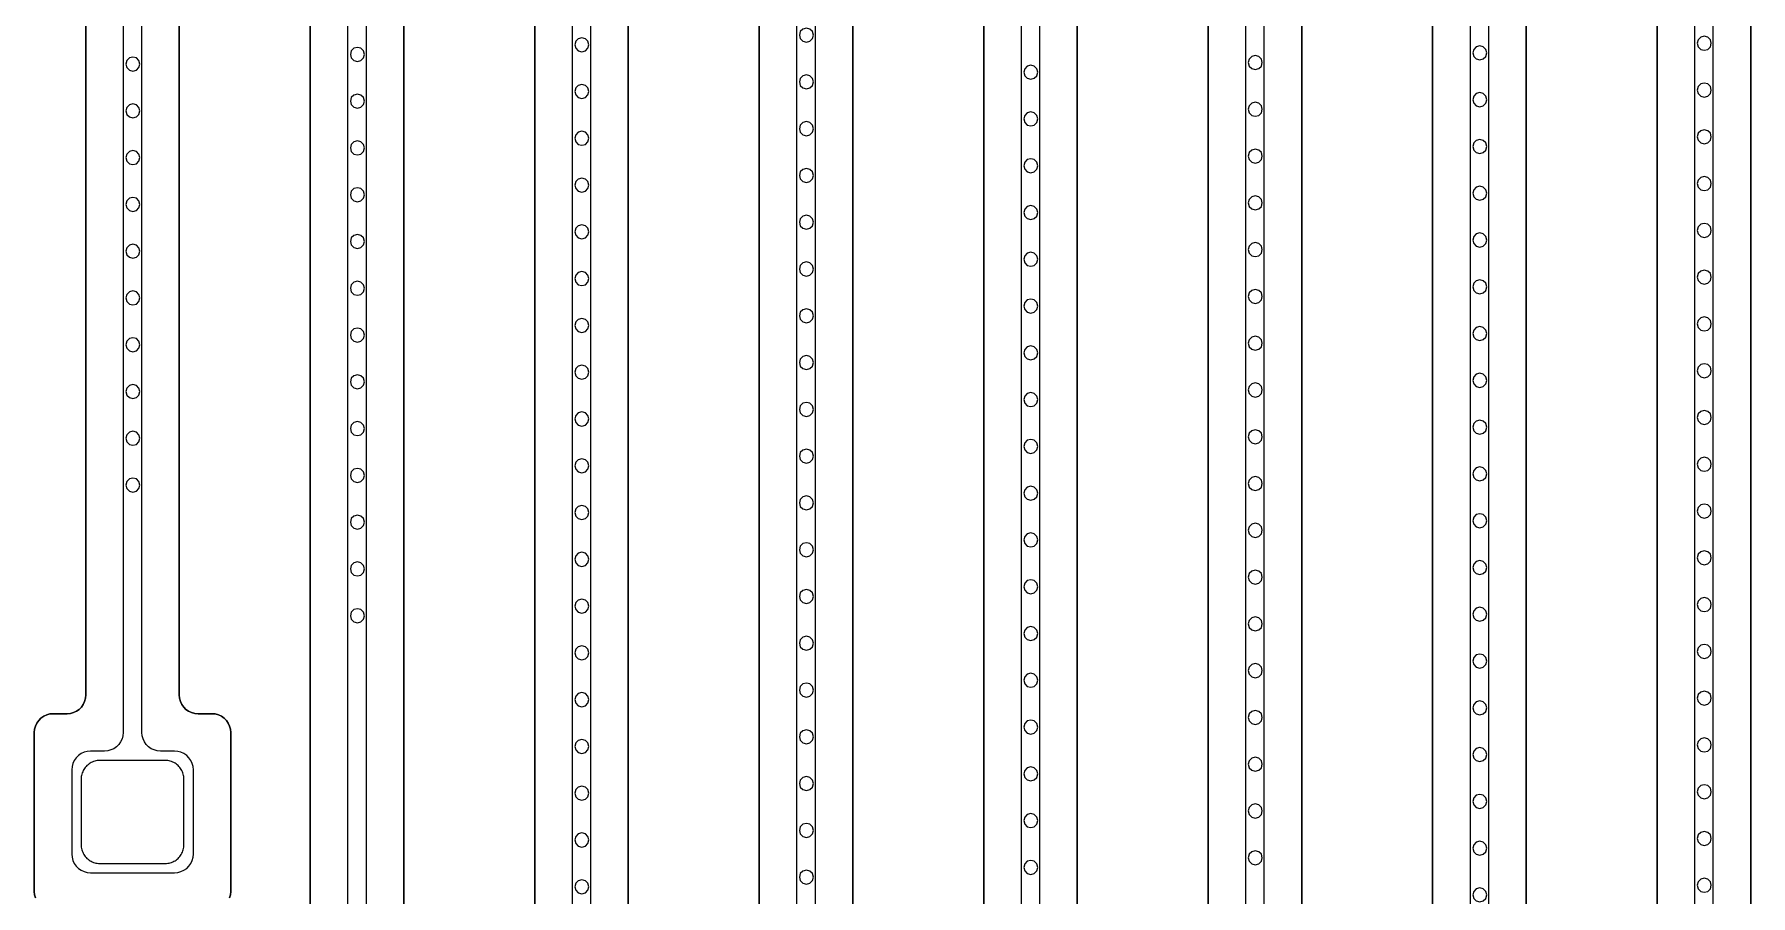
# Model space of a CAD drawing. Header units: metres. Extents: x -1550 to 1550, y -904 to 26100.
# Drawn here: x -771.5 to -588, y 6185.3 to 6277.4 of the extents above; entities that cross this region are included whole.
import ezdxf

# ---------------------------------------------------------------- set-up
doc = ezdxf.new("R2010")
doc.units = ezdxf.units.M
for name, color, linetype in [('Electrodes', 2, 'CONTINUOUS'), ('Metal', 4, 'CONTINUOUS'), ('pattern_ionp', 7, 'CONTINUOUS'), ('Polyimide', 3, 'CONTINUOUS'), ('Polyimide_Negative', 5, 'CONTINUOUS')]:
    doc.layers.add(name, color=color, linetype=linetype)

msp = doc.modelspace()

# ---------------------------------------------------------------- linework, layer by layer
at = {"layer": 'Electrodes'}
msp.add_lwpolyline([(-757.5, 6188.79), (-757.36, 6188.79), (-757.23, 6188.8), (-757.09, 6188.83), (-756.96, 6188.86), (-756.83, 6188.9), (-756.7, 6188.95), (-756.58, 6189.01), (-756.46, 6189.08), (-756.35, 6189.15), (-756.24, 6189.23), (-756.13, 6189.32), (-756.04, 6189.42), (-755.95, 6189.52), (-755.87, 6189.63), (-755.79, 6189.75), (-755.72, 6189.87), (-755.67, 6189.99), (-755.62, 6190.12), (-755.57, 6190.25), (-755.54, 6190.38), (-755.52, 6190.51), (-755.5, 6190.65), (-755.5, 6190.79), (-755.5, 6197.79), (-755.5, 6197.92), (-755.52, 6198.06), (-755.54, 6198.19), (-755.57, 6198.33), (-755.62, 6198.46), (-755.67, 6198.58), (-755.72, 6198.71), (-755.79, 6198.82), (-755.87, 6198.94), (-755.95, 6199.05), (-756.04, 6199.15), (-756.13, 6199.25), (-756.24, 6199.34), (-756.35, 6199.42), (-756.46, 6199.49), (-756.58, 6199.56), (-756.7, 6199.62), (-756.83, 6199.67), (-756.96, 6199.71), (-757.09, 6199.74), (-757.23, 6199.77), (-757.36, 6199.78), (-757.5, 6199.79), (-764.5, 6199.79), (-764.64, 6199.78), (-764.77, 6199.77), (-764.91, 6199.74), (-765.04, 6199.71), (-765.17, 6199.67), (-765.3, 6199.62), (-765.42, 6199.56), (-765.54, 6199.49), (-765.65, 6199.42), (-765.76, 6199.34), (-765.87, 6199.25), (-765.96, 6199.15), (-766.05, 6199.05), (-766.13, 6198.94), (-766.21, 6198.82), (-766.28, 6198.71), (-766.33, 6198.58), (-766.38, 6198.46), (-766.43, 6198.33), (-766.46, 6198.19), (-766.48, 6198.06), (-766.5, 6197.92), (-766.5, 6197.79), (-766.5, 6190.79), (-766.5, 6190.65), (-766.48, 6190.51), (-766.46, 6190.38), (-766.43, 6190.25), (-766.38, 6190.12), (-766.33, 6189.99), (-766.28, 6189.87), (-766.21, 6189.75), (-766.13, 6189.63), (-766.05, 6189.52), (-765.96, 6189.42), (-765.87, 6189.32), (-765.76, 6189.23), (-765.65, 6189.15), (-765.54, 6189.08), (-765.42, 6189.01), (-765.3, 6188.95), (-765.17, 6188.9), (-765.04, 6188.86), (-764.91, 6188.83), (-764.77, 6188.8), (-764.64, 6188.79), (-764.5, 6188.79), (-757.5, 6188.79)], close=True, dxfattribs=at)
at = {"layer": 'Metal'}
for points in [[(-762, 11993.5), (-762, 6202.79), (-762.03, 6202.44), (-762.12, 6202.1), (-762.27, 6201.79), (-762.47, 6201.5), (-762.71, 6201.25), (-763, 6201.05), (-763.32, 6200.91), (-763.65, 6200.82), (-764, 6200.79), (-765.5, 6200.79), (-765.85, 6200.76), (-766.18, 6200.67), (-766.5, 6200.52), (-766.79, 6200.32), (-767.03, 6200.07), (-767.23, 6199.79), (-767.38, 6199.47), (-767.47, 6199.13), (-767.5, 6198.79), (-767.5, 6189.79), (-767.47, 6189.44), (-767.38, 6189.1), (-767.23, 6188.79), (-767.03, 6188.5), (-766.79, 6188.25), (-766.5, 6188.05), (-766.18, 6187.91), (-765.85, 6187.82), (-765.5, 6187.79), (-756.5, 6187.79), (-756.15, 6187.82), (-755.82, 6187.91), (-755.5, 6188.05), (-755.21, 6188.25), (-754.97, 6188.5), (-754.77, 6188.79), (-754.62, 6189.1), (-754.53, 6189.44), (-754.5, 6189.79), (-754.5, 6198.79), (-754.53, 6199.13), (-754.62, 6199.47), (-754.77, 6199.79), (-754.97, 6200.07), (-755.21, 6200.32), (-755.5, 6200.52), (-755.82, 6200.67), (-756.15, 6200.76), (-756.5, 6200.79), (-758, 6200.79), (-758.35, 6200.82), (-758.68, 6200.91), (-759, 6201.05), (-759.29, 6201.25), (-759.53, 6201.5), (-759.73, 6201.79), (-759.88, 6202.1), (-759.97, 6202.44), (-760, 6202.79), (-760, 11993.5)], [(-738, 11993.5), (-738, 5948.82)], [(-736, 5948.82), (-736, 11993.5)], [(-714, 11993.5), (-714, 5694.85)], [(-712, 5694.85), (-712, 11993.5)], [(-690, 11993.5), (-690, 5440.88)], [(-688, 5440.88), (-688, 11993.5)], [(-666, 11993.5), (-666, 5186.91)], [(-664, 5186.91), (-664, 11993.5)], [(-640, 4932.94), (-640, 11993.5), (-642, 11993.5), (-642, 11993.5), (-642, 4932.94)], [(-616, 4678.98), (-616, 11993.5), (-618, 11993.5), (-618, 11993.5), (-618, 4678.98)], [(-592, 4425.01), (-592, 11993.5), (-594, 11993.5), (-594, 11993.5), (-594, 4425.01)]]:
    msp.add_lwpolyline(points, dxfattribs=at)
at = {"layer": 'pattern_ionp'}
for points in [[(-688.21, 6277.32), (-688.31, 6277.7), (-688.59, 6277.97), (-688.96, 6278.07), (-689.34, 6277.97), (-689.61, 6277.7), (-689.71, 6277.32), (-689.61, 6276.95), (-689.34, 6276.67), (-688.96, 6276.57), (-688.59, 6276.67), (-688.31, 6276.95), (-688.21, 6277.32)], [(-736.21, 6275.26), (-736.31, 6275.64), (-736.59, 6275.91), (-736.96, 6276.01), (-737.34, 6275.91), (-737.61, 6275.64), (-737.71, 6275.26), (-737.61, 6274.89), (-737.34, 6274.61), (-736.96, 6274.51), (-736.59, 6274.61), (-736.31, 6274.89), (-736.21, 6275.26)], [(-712.21, 6276.29), (-712.31, 6276.67), (-712.59, 6276.94), (-712.96, 6277.04), (-713.34, 6276.94), (-713.61, 6276.67), (-713.71, 6276.29), (-713.61, 6275.92), (-713.34, 6275.64), (-712.96, 6275.54), (-712.59, 6275.64), (-712.31, 6275.92), (-712.21, 6276.29)], [(-616.21, 6275.42), (-616.31, 6275.79), (-616.59, 6276.07), (-616.96, 6276.17), (-617.34, 6276.07), (-617.61, 6275.79), (-617.71, 6275.42), (-617.61, 6275.04), (-617.34, 6274.77), (-616.96, 6274.67), (-616.59, 6274.77), (-616.31, 6275.04), (-616.21, 6275.42)], [(-592.21, 6276.45), (-592.31, 6276.83), (-592.59, 6277.1), (-592.96, 6277.2), (-593.34, 6277.1), (-593.61, 6276.83), (-593.71, 6276.45), (-593.61, 6276.08), (-593.34, 6275.8), (-592.96, 6275.7), (-592.59, 6275.8), (-592.31, 6276.08), (-592.21, 6276.45)], [(-760.21, 6274.23), (-760.31, 6274.6), (-760.59, 6274.88), (-760.96, 6274.98), (-761.34, 6274.88), (-761.61, 6274.6), (-761.71, 6274.23), (-761.61, 6273.85), (-761.34, 6273.58), (-760.96, 6273.48), (-760.59, 6273.58), (-760.31, 6273.85), (-760.21, 6274.23)], [(-664.21, 6273.36), (-664.31, 6273.73), (-664.59, 6274.01), (-664.96, 6274.11), (-665.34, 6274.01), (-665.61, 6273.73), (-665.71, 6273.36), (-665.61, 6272.98), (-665.34, 6272.71), (-664.96, 6272.61), (-664.59, 6272.71), (-664.31, 6272.98), (-664.21, 6273.36)], [(-640.21, 6274.39), (-640.31, 6274.76), (-640.59, 6275.04), (-640.96, 6275.14), (-641.34, 6275.04), (-641.61, 6274.76), (-641.71, 6274.39), (-641.61, 6274.01), (-641.34, 6273.74), (-640.96, 6273.64), (-640.59, 6273.74), (-640.31, 6274.01), (-640.21, 6274.39)], [(-712.21, 6271.29), (-712.31, 6271.67), (-712.59, 6271.94), (-712.96, 6272.04), (-713.34, 6271.94), (-713.61, 6271.67), (-713.71, 6271.29), (-713.61, 6270.92), (-713.34, 6270.64), (-712.96, 6270.54), (-712.59, 6270.64), (-712.31, 6270.92), (-712.21, 6271.29)], [(-688.21, 6272.32), (-688.31, 6272.7), (-688.59, 6272.97), (-688.96, 6273.07), (-689.34, 6272.97), (-689.61, 6272.7), (-689.71, 6272.32), (-689.61, 6271.95), (-689.34, 6271.67), (-688.96, 6271.57), (-688.59, 6271.67), (-688.31, 6271.95), (-688.21, 6272.32)], [(-592.21, 6271.45), (-592.31, 6271.83), (-592.59, 6272.1), (-592.96, 6272.2), (-593.34, 6272.1), (-593.61, 6271.83), (-593.71, 6271.45), (-593.61, 6271.08), (-593.34, 6270.8), (-592.96, 6270.7), (-592.59, 6270.8), (-592.31, 6271.08), (-592.21, 6271.45)], [(-736.21, 6270.26), (-736.31, 6270.64), (-736.59, 6270.91), (-736.96, 6271.01), (-737.34, 6270.91), (-737.61, 6270.64), (-737.71, 6270.26), (-737.61, 6269.89), (-737.34, 6269.61), (-736.96, 6269.51), (-736.59, 6269.61), (-736.31, 6269.89), (-736.21, 6270.26)], [(-616.21, 6270.42), (-616.31, 6270.79), (-616.59, 6271.07), (-616.96, 6271.17), (-617.34, 6271.07), (-617.61, 6270.79), (-617.71, 6270.42), (-617.61, 6270.04), (-617.34, 6269.77), (-616.96, 6269.67), (-616.59, 6269.77), (-616.31, 6270.04), (-616.21, 6270.42)], [(-760.21, 6269.23), (-760.31, 6269.6), (-760.59, 6269.88), (-760.96, 6269.98), (-761.34, 6269.88), (-761.61, 6269.6), (-761.71, 6269.23), (-761.61, 6268.85), (-761.34, 6268.58), (-760.96, 6268.48), (-760.59, 6268.58), (-760.31, 6268.85), (-760.21, 6269.23)], [(-664.21, 6268.36), (-664.31, 6268.73), (-664.59, 6269.01), (-664.96, 6269.11), (-665.34, 6269.01), (-665.61, 6268.73), (-665.71, 6268.36), (-665.61, 6267.98), (-665.34, 6267.71), (-664.96, 6267.61), (-664.59, 6267.71), (-664.31, 6267.98), (-664.21, 6268.36)], [(-640.21, 6269.39), (-640.31, 6269.76), (-640.59, 6270.04), (-640.96, 6270.14), (-641.34, 6270.04), (-641.61, 6269.76), (-641.71, 6269.39), (-641.61, 6269.01), (-641.34, 6268.74), (-640.96, 6268.64), (-640.59, 6268.74), (-640.31, 6269.01), (-640.21, 6269.39)], [(-712.21, 6266.29), (-712.31, 6266.67), (-712.59, 6266.94), (-712.96, 6267.04), (-713.34, 6266.94), (-713.61, 6266.67), (-713.71, 6266.29), (-713.61, 6265.92), (-713.34, 6265.64), (-712.96, 6265.54), (-712.59, 6265.64), (-712.31, 6265.92), (-712.21, 6266.29)], [(-688.21, 6267.32), (-688.31, 6267.7), (-688.59, 6267.97), (-688.96, 6268.07), (-689.34, 6267.97), (-689.61, 6267.7), (-689.71, 6267.32), (-689.61, 6266.95), (-689.34, 6266.67), (-688.96, 6266.57), (-688.59, 6266.67), (-688.31, 6266.95), (-688.21, 6267.32)], [(-592.21, 6266.45), (-592.31, 6266.83), (-592.59, 6267.1), (-592.96, 6267.2), (-593.34, 6267.1), (-593.61, 6266.83), (-593.71, 6266.45), (-593.61, 6266.08), (-593.34, 6265.8), (-592.96, 6265.7), (-592.59, 6265.8), (-592.31, 6266.08), (-592.21, 6266.45)], [(-760.21, 6264.23), (-760.31, 6264.6), (-760.59, 6264.88), (-760.96, 6264.98), (-761.34, 6264.88), (-761.61, 6264.6), (-761.71, 6264.23), (-761.61, 6263.85), (-761.34, 6263.58), (-760.96, 6263.48), (-760.59, 6263.58), (-760.31, 6263.85), (-760.21, 6264.23)], [(-736.21, 6265.26), (-736.31, 6265.64), (-736.59, 6265.91), (-736.96, 6266.01), (-737.34, 6265.91), (-737.61, 6265.64), (-737.71, 6265.26), (-737.61, 6264.89), (-737.34, 6264.61), (-736.96, 6264.51), (-736.59, 6264.61), (-736.31, 6264.89), (-736.21, 6265.26)], [(-640.21, 6264.39), (-640.31, 6264.76), (-640.59, 6265.04), (-640.96, 6265.14), (-641.34, 6265.04), (-641.61, 6264.76), (-641.71, 6264.39), (-641.61, 6264.01), (-641.34, 6263.74), (-640.96, 6263.64), (-640.59, 6263.74), (-640.31, 6264.01), (-640.21, 6264.39)], [(-616.21, 6265.42), (-616.31, 6265.79), (-616.59, 6266.07), (-616.96, 6266.17), (-617.34, 6266.07), (-617.61, 6265.79), (-617.71, 6265.42), (-617.61, 6265.04), (-617.34, 6264.77), (-616.96, 6264.67), (-616.59, 6264.77), (-616.31, 6265.04), (-616.21, 6265.42)], [(-688.21, 6262.32), (-688.31, 6262.7), (-688.59, 6262.97), (-688.96, 6263.07), (-689.34, 6262.97), (-689.61, 6262.7), (-689.71, 6262.32), (-689.61, 6261.95), (-689.34, 6261.67), (-688.96, 6261.57), (-688.59, 6261.67), (-688.31, 6261.95), (-688.21, 6262.32)], [(-664.21, 6263.36), (-664.31, 6263.73), (-664.59, 6264.01), (-664.96, 6264.11), (-665.34, 6264.01), (-665.61, 6263.73), (-665.71, 6263.36), (-665.61, 6262.98), (-665.34, 6262.71), (-664.96, 6262.61), (-664.59, 6262.71), (-664.31, 6262.98), (-664.21, 6263.36)], [(-712.21, 6261.29), (-712.31, 6261.67), (-712.59, 6261.94), (-712.96, 6262.04), (-713.34, 6261.94), (-713.61, 6261.67), (-713.71, 6261.29), (-713.61, 6260.92), (-713.34, 6260.64), (-712.96, 6260.54), (-712.59, 6260.64), (-712.31, 6260.92), (-712.21, 6261.29)], [(-616.21, 6260.42), (-616.31, 6260.79), (-616.59, 6261.07), (-616.96, 6261.17), (-617.34, 6261.07), (-617.61, 6260.79), (-617.71, 6260.42), (-617.61, 6260.04), (-617.34, 6259.77), (-616.96, 6259.67), (-616.59, 6259.77), (-616.31, 6260.04), (-616.21, 6260.42)], [(-592.21, 6261.45), (-592.31, 6261.83), (-592.59, 6262.1), (-592.96, 6262.2), (-593.34, 6262.1), (-593.61, 6261.83), (-593.71, 6261.45), (-593.61, 6261.08), (-593.34, 6260.8), (-592.96, 6260.7), (-592.59, 6260.8), (-592.31, 6261.08), (-592.21, 6261.45)], [(-760.21, 6259.23), (-760.31, 6259.6), (-760.59, 6259.88), (-760.96, 6259.98), (-761.34, 6259.88), (-761.61, 6259.6), (-761.71, 6259.23), (-761.61, 6258.85), (-761.34, 6258.58), (-760.96, 6258.48), (-760.59, 6258.58), (-760.31, 6258.85), (-760.21, 6259.23)], [(-736.21, 6260.26), (-736.31, 6260.64), (-736.59, 6260.91), (-736.96, 6261.01), (-737.34, 6260.91), (-737.61, 6260.64), (-737.71, 6260.26), (-737.61, 6259.89), (-737.34, 6259.61), (-736.96, 6259.51), (-736.59, 6259.61), (-736.31, 6259.89), (-736.21, 6260.26)], [(-640.21, 6259.39), (-640.31, 6259.76), (-640.59, 6260.04), (-640.96, 6260.14), (-641.34, 6260.04), (-641.61, 6259.76), (-641.71, 6259.39), (-641.61, 6259.01), (-641.34, 6258.74), (-640.96, 6258.64), (-640.59, 6258.74), (-640.31, 6259.01), (-640.21, 6259.39)], [(-688.21, 6257.32), (-688.31, 6257.7), (-688.59, 6257.97), (-688.96, 6258.07), (-689.34, 6257.97), (-689.61, 6257.7), (-689.71, 6257.32), (-689.61, 6256.95), (-689.34, 6256.67), (-688.96, 6256.57), (-688.59, 6256.67), (-688.31, 6256.95), (-688.21, 6257.32)], [(-664.21, 6258.36), (-664.31, 6258.73), (-664.59, 6259.01), (-664.96, 6259.11), (-665.34, 6259.01), (-665.61, 6258.73), (-665.71, 6258.36), (-665.61, 6257.98), (-665.34, 6257.71), (-664.96, 6257.61), (-664.59, 6257.71), (-664.31, 6257.98), (-664.21, 6258.36)], [(-736.21, 6255.26), (-736.31, 6255.64), (-736.59, 6255.91), (-736.96, 6256.01), (-737.34, 6255.91), (-737.61, 6255.64), (-737.71, 6255.26), (-737.61, 6254.89), (-737.34, 6254.61), (-736.96, 6254.51), (-736.59, 6254.61), (-736.31, 6254.89), (-736.21, 6255.26)], [(-712.21, 6256.29), (-712.31, 6256.67), (-712.59, 6256.94), (-712.96, 6257.04), (-713.34, 6256.94), (-713.61, 6256.67), (-713.71, 6256.29), (-713.61, 6255.92), (-713.34, 6255.64), (-712.96, 6255.54), (-712.59, 6255.64), (-712.31, 6255.92), (-712.21, 6256.29)], [(-616.21, 6255.42), (-616.31, 6255.79), (-616.59, 6256.07), (-616.96, 6256.17), (-617.34, 6256.07), (-617.61, 6255.79), (-617.71, 6255.42), (-617.61, 6255.04), (-617.34, 6254.77), (-616.96, 6254.67), (-616.59, 6254.77), (-616.31, 6255.04), (-616.21, 6255.42)], [(-592.21, 6256.45), (-592.31, 6256.83), (-592.59, 6257.1), (-592.96, 6257.2), (-593.34, 6257.1), (-593.61, 6256.83), (-593.71, 6256.45), (-593.61, 6256.08), (-593.34, 6255.8), (-592.96, 6255.7), (-592.59, 6255.8), (-592.31, 6256.08), (-592.21, 6256.45)], [(-760.21, 6254.23), (-760.31, 6254.6), (-760.59, 6254.88), (-760.96, 6254.98), (-761.34, 6254.88), (-761.61, 6254.6), (-761.71, 6254.23), (-761.61, 6253.85), (-761.34, 6253.58), (-760.96, 6253.48), (-760.59, 6253.58), (-760.31, 6253.85), (-760.21, 6254.23)], [(-664.21, 6253.36), (-664.31, 6253.73), (-664.59, 6254.01), (-664.96, 6254.11), (-665.34, 6254.01), (-665.61, 6253.73), (-665.71, 6253.36), (-665.61, 6252.98), (-665.34, 6252.71), (-664.96, 6252.61), (-664.59, 6252.71), (-664.31, 6252.98), (-664.21, 6253.36)], [(-640.21, 6254.39), (-640.31, 6254.76), (-640.59, 6255.04), (-640.96, 6255.14), (-641.34, 6255.04), (-641.61, 6254.76), (-641.71, 6254.39), (-641.61, 6254.01), (-641.34, 6253.74), (-640.96, 6253.64), (-640.59, 6253.74), (-640.31, 6254.01), (-640.21, 6254.39)], [(-712.21, 6251.29), (-712.31, 6251.67), (-712.59, 6251.94), (-712.96, 6252.04), (-713.34, 6251.94), (-713.61, 6251.67), (-713.71, 6251.29), (-713.61, 6250.92), (-713.34, 6250.64), (-712.96, 6250.54), (-712.59, 6250.64), (-712.31, 6250.92), (-712.21, 6251.29)], [(-688.21, 6252.32), (-688.31, 6252.7), (-688.59, 6252.97), (-688.96, 6253.07), (-689.34, 6252.97), (-689.61, 6252.7), (-689.71, 6252.32), (-689.61, 6251.95), (-689.34, 6251.67), (-688.96, 6251.57), (-688.59, 6251.67), (-688.31, 6251.95), (-688.21, 6252.32)], [(-592.21, 6251.45), (-592.31, 6251.83), (-592.59, 6252.1), (-592.96, 6252.2), (-593.34, 6252.1), (-593.61, 6251.83), (-593.71, 6251.45), (-593.61, 6251.08), (-593.34, 6250.8), (-592.96, 6250.7), (-592.59, 6250.8), (-592.31, 6251.08), (-592.21, 6251.45)], [(-736.21, 6250.26), (-736.31, 6250.64), (-736.59, 6250.91), (-736.96, 6251.01), (-737.34, 6250.91), (-737.61, 6250.64), (-737.71, 6250.26), (-737.61, 6249.89), (-737.34, 6249.61), (-736.96, 6249.51), (-736.59, 6249.61), (-736.31, 6249.89), (-736.21, 6250.26)], [(-640.21, 6249.39), (-640.31, 6249.76), (-640.59, 6250.04), (-640.96, 6250.14), (-641.34, 6250.04), (-641.61, 6249.76), (-641.71, 6249.39), (-641.61, 6249.01), (-641.34, 6248.74), (-640.96, 6248.64), (-640.59, 6248.74), (-640.31, 6249.01), (-640.21, 6249.39)], [(-616.21, 6250.42), (-616.31, 6250.79), (-616.59, 6251.07), (-616.96, 6251.17), (-617.34, 6251.07), (-617.61, 6250.79), (-617.71, 6250.42), (-617.61, 6250.04), (-617.34, 6249.77), (-616.96, 6249.67), (-616.59, 6249.77), (-616.31, 6250.04), (-616.21, 6250.42)], [(-760.21, 6249.23), (-760.31, 6249.6), (-760.59, 6249.88), (-760.96, 6249.98), (-761.34, 6249.88), (-761.61, 6249.6), (-761.71, 6249.23), (-761.61, 6248.85), (-761.34, 6248.58), (-760.96, 6248.48), (-760.59, 6248.58), (-760.31, 6248.85), (-760.21, 6249.23)], [(-664.21, 6248.36), (-664.31, 6248.73), (-664.59, 6249.01), (-664.96, 6249.11), (-665.34, 6249.01), (-665.61, 6248.73), (-665.71, 6248.36), (-665.61, 6247.98), (-665.34, 6247.71), (-664.96, 6247.61), (-664.59, 6247.71), (-664.31, 6247.98), (-664.21, 6248.36)], [(-712.21, 6246.29), (-712.31, 6246.67), (-712.59, 6246.94), (-712.96, 6247.04), (-713.34, 6246.94), (-713.61, 6246.67), (-713.71, 6246.29), (-713.61, 6245.92), (-713.34, 6245.64), (-712.96, 6245.54), (-712.59, 6245.64), (-712.31, 6245.92), (-712.21, 6246.29)], [(-688.21, 6247.32), (-688.31, 6247.7), (-688.59, 6247.97), (-688.96, 6248.07), (-689.34, 6247.97), (-689.61, 6247.7), (-689.71, 6247.32), (-689.61, 6246.95), (-689.34, 6246.67), (-688.96, 6246.57), (-688.59, 6246.67), (-688.31, 6246.95), (-688.21, 6247.32)], [(-592.21, 6246.45), (-592.31, 6246.83), (-592.59, 6247.1), (-592.96, 6247.2), (-593.34, 6247.1), (-593.61, 6246.83), (-593.71, 6246.45), (-593.61, 6246.08), (-593.34, 6245.8), (-592.96, 6245.7), (-592.59, 6245.8), (-592.31, 6246.08), (-592.21, 6246.45)], [(-760.21, 6244.23), (-760.31, 6244.6), (-760.59, 6244.88), (-760.96, 6244.98), (-761.34, 6244.88), (-761.61, 6244.6), (-761.71, 6244.23), (-761.61, 6243.85), (-761.34, 6243.58), (-760.96, 6243.48), (-760.59, 6243.58), (-760.31, 6243.85), (-760.21, 6244.23)], [(-736.21, 6245.26), (-736.31, 6245.64), (-736.59, 6245.91), (-736.96, 6246.01), (-737.34, 6245.91), (-737.61, 6245.64), (-737.71, 6245.26), (-737.61, 6244.89), (-737.34, 6244.61), (-736.96, 6244.51), (-736.59, 6244.61), (-736.31, 6244.89), (-736.21, 6245.26)], [(-640.21, 6244.39), (-640.31, 6244.76), (-640.59, 6245.04), (-640.96, 6245.14), (-641.34, 6245.04), (-641.61, 6244.76), (-641.71, 6244.39), (-641.61, 6244.01), (-641.34, 6243.74), (-640.96, 6243.64), (-640.59, 6243.74), (-640.31, 6244.01), (-640.21, 6244.39)], [(-616.21, 6245.42), (-616.31, 6245.79), (-616.59, 6246.07), (-616.96, 6246.17), (-617.34, 6246.07), (-617.61, 6245.79), (-617.71, 6245.42), (-617.61, 6245.04), (-617.34, 6244.77), (-616.96, 6244.67), (-616.59, 6244.77), (-616.31, 6245.04), (-616.21, 6245.42)], [(-688.21, 6242.32), (-688.31, 6242.7), (-688.59, 6242.97), (-688.96, 6243.07), (-689.34, 6242.97), (-689.61, 6242.7), (-689.71, 6242.32), (-689.61, 6241.95), (-689.34, 6241.67), (-688.96, 6241.57), (-688.59, 6241.67), (-688.31, 6241.95), (-688.21, 6242.32)], [(-664.21, 6243.36), (-664.31, 6243.73), (-664.59, 6244.01), (-664.96, 6244.11), (-665.34, 6244.01), (-665.61, 6243.73), (-665.71, 6243.36), (-665.61, 6242.98), (-665.34, 6242.71), (-664.96, 6242.61), (-664.59, 6242.71), (-664.31, 6242.98), (-664.21, 6243.36)], [(-736.21, 6240.26), (-736.31, 6240.64), (-736.59, 6240.91), (-736.96, 6241.01), (-737.34, 6240.91), (-737.61, 6240.64), (-737.71, 6240.26), (-737.61, 6239.89), (-737.34, 6239.61), (-736.96, 6239.51), (-736.59, 6239.61), (-736.31, 6239.89), (-736.21, 6240.26)], [(-712.21, 6241.29), (-712.31, 6241.67), (-712.59, 6241.94), (-712.96, 6242.04), (-713.34, 6241.94), (-713.61, 6241.67), (-713.71, 6241.29), (-713.61, 6240.92), (-713.34, 6240.64), (-712.96, 6240.54), (-712.59, 6240.64), (-712.31, 6240.92), (-712.21, 6241.29)], [(-616.21, 6240.42), (-616.31, 6240.79), (-616.59, 6241.07), (-616.96, 6241.17), (-617.34, 6241.07), (-617.61, 6240.79), (-617.71, 6240.42), (-617.61, 6240.04), (-617.34, 6239.77), (-616.96, 6239.67), (-616.59, 6239.77), (-616.31, 6240.04), (-616.21, 6240.42)], [(-592.21, 6241.45), (-592.31, 6241.83), (-592.59, 6242.1), (-592.96, 6242.2), (-593.34, 6242.1), (-593.61, 6241.83), (-593.71, 6241.45), (-593.61, 6241.08), (-593.34, 6240.8), (-592.96, 6240.7), (-592.59, 6240.8), (-592.31, 6241.08), (-592.21, 6241.45)], [(-760.21, 6239.23), (-760.31, 6239.6), (-760.59, 6239.88), (-760.96, 6239.98), (-761.34, 6239.88), (-761.61, 6239.6), (-761.71, 6239.23), (-761.61, 6238.85), (-761.34, 6238.58), (-760.96, 6238.48), (-760.59, 6238.58), (-760.31, 6238.85), (-760.21, 6239.23)], [(-664.21, 6238.36), (-664.31, 6238.73), (-664.59, 6239.01), (-664.96, 6239.11), (-665.34, 6239.01), (-665.61, 6238.73), (-665.71, 6238.36), (-665.61, 6237.98), (-665.34, 6237.71), (-664.96, 6237.61), (-664.59, 6237.71), (-664.31, 6237.98), (-664.21, 6238.36)], [(-640.21, 6239.39), (-640.31, 6239.76), (-640.59, 6240.04), (-640.96, 6240.14), (-641.34, 6240.04), (-641.61, 6239.76), (-641.71, 6239.39), (-641.61, 6239.01), (-641.34, 6238.74), (-640.96, 6238.64), (-640.59, 6238.74), (-640.31, 6239.01), (-640.21, 6239.39)], [(-688.21, 6237.32), (-688.31, 6237.7), (-688.59, 6237.97), (-688.96, 6238.07), (-689.34, 6237.97), (-689.61, 6237.7), (-689.71, 6237.32), (-689.61, 6236.95), (-689.34, 6236.67), (-688.96, 6236.57), (-688.59, 6236.67), (-688.31, 6236.95), (-688.21, 6237.32)], [(-592.21, 6236.45), (-592.31, 6236.83), (-592.59, 6237.1), (-592.96, 6237.2), (-593.34, 6237.1), (-593.61, 6236.83), (-593.71, 6236.45), (-593.61, 6236.08), (-593.34, 6235.8), (-592.96, 6235.7), (-592.59, 6235.8), (-592.31, 6236.08), (-592.21, 6236.45)], [(-736.21, 6235.26), (-736.31, 6235.64), (-736.59, 6235.91), (-736.96, 6236.01), (-737.34, 6235.91), (-737.61, 6235.64), (-737.71, 6235.26), (-737.61, 6234.89), (-737.34, 6234.61), (-736.96, 6234.51), (-736.59, 6234.61), (-736.31, 6234.89), (-736.21, 6235.26)], [(-712.21, 6236.29), (-712.31, 6236.67), (-712.59, 6236.94), (-712.96, 6237.04), (-713.34, 6236.94), (-713.61, 6236.67), (-713.71, 6236.29), (-713.61, 6235.92), (-713.34, 6235.64), (-712.96, 6235.54), (-712.59, 6235.64), (-712.31, 6235.92), (-712.21, 6236.29)], [(-616.21, 6235.42), (-616.31, 6235.79), (-616.59, 6236.07), (-616.96, 6236.17), (-617.34, 6236.07), (-617.61, 6235.79), (-617.71, 6235.42), (-617.61, 6235.04), (-617.34, 6234.77), (-616.96, 6234.67), (-616.59, 6234.77), (-616.31, 6235.04), (-616.21, 6235.42)], [(-760.21, 6234.23), (-760.31, 6234.6), (-760.59, 6234.88), (-760.96, 6234.98), (-761.34, 6234.88), (-761.61, 6234.6), (-761.71, 6234.23), (-761.61, 6233.85), (-761.34, 6233.58), (-760.96, 6233.48), (-760.59, 6233.58), (-760.31, 6233.85), (-760.21, 6234.23)], [(-664.21, 6233.36), (-664.31, 6233.73), (-664.59, 6234.01), (-664.96, 6234.11), (-665.34, 6234.01), (-665.61, 6233.73), (-665.71, 6233.36), (-665.61, 6232.98), (-665.34, 6232.71), (-664.96, 6232.61), (-664.59, 6232.71), (-664.31, 6232.98), (-664.21, 6233.36)], [(-640.21, 6234.39), (-640.31, 6234.76), (-640.59, 6235.04), (-640.96, 6235.14), (-641.34, 6235.04), (-641.61, 6234.76), (-641.71, 6234.39), (-641.61, 6234.01), (-641.34, 6233.74), (-640.96, 6233.64), (-640.59, 6233.74), (-640.31, 6234.01), (-640.21, 6234.39)], [(-712.21, 6231.29), (-712.31, 6231.67), (-712.59, 6231.94), (-712.96, 6232.04), (-713.34, 6231.94), (-713.61, 6231.67), (-713.71, 6231.29), (-713.61, 6230.92), (-713.34, 6230.64), (-712.96, 6230.54), (-712.59, 6230.64), (-712.31, 6230.92), (-712.21, 6231.29)], [(-688.21, 6232.32), (-688.31, 6232.7), (-688.59, 6232.97), (-688.96, 6233.07), (-689.34, 6232.97), (-689.61, 6232.7), (-689.71, 6232.32), (-689.61, 6231.95), (-689.34, 6231.67), (-688.96, 6231.57), (-688.59, 6231.67), (-688.31, 6231.95), (-688.21, 6232.32)], [(-592.21, 6231.45), (-592.31, 6231.83), (-592.59, 6232.1), (-592.96, 6232.2), (-593.34, 6232.1), (-593.61, 6231.83), (-593.71, 6231.45), (-593.61, 6231.08), (-593.34, 6230.8), (-592.96, 6230.7), (-592.59, 6230.8), (-592.31, 6231.08), (-592.21, 6231.45)], [(-760.21, 6229.23), (-760.31, 6229.6), (-760.59, 6229.88), (-760.96, 6229.98), (-761.34, 6229.88), (-761.61, 6229.6), (-761.71, 6229.23), (-761.61, 6228.85), (-761.34, 6228.58), (-760.96, 6228.48), (-760.59, 6228.58), (-760.31, 6228.85), (-760.21, 6229.23)], [(-736.21, 6230.26), (-736.31, 6230.64), (-736.59, 6230.91), (-736.96, 6231.01), (-737.34, 6230.91), (-737.61, 6230.64), (-737.71, 6230.26), (-737.61, 6229.89), (-737.34, 6229.61), (-736.96, 6229.51), (-736.59, 6229.61), (-736.31, 6229.89), (-736.21, 6230.26)], [(-640.21, 6229.39), (-640.31, 6229.76), (-640.59, 6230.04), (-640.96, 6230.14), (-641.34, 6230.04), (-641.61, 6229.76), (-641.71, 6229.39), (-641.61, 6229.01), (-641.34, 6228.74), (-640.96, 6228.64), (-640.59, 6228.74), (-640.31, 6229.01), (-640.21, 6229.39)], [(-616.21, 6230.42), (-616.31, 6230.79), (-616.59, 6231.07), (-616.96, 6231.17), (-617.34, 6231.07), (-617.61, 6230.79), (-617.71, 6230.42), (-617.61, 6230.04), (-617.34, 6229.77), (-616.96, 6229.67), (-616.59, 6229.77), (-616.31, 6230.04), (-616.21, 6230.42)], [(-688.21, 6227.32), (-688.31, 6227.7), (-688.59, 6227.97), (-688.96, 6228.07), (-689.34, 6227.97), (-689.61, 6227.7), (-689.71, 6227.32), (-689.61, 6226.95), (-689.34, 6226.67), (-688.96, 6226.57), (-688.59, 6226.67), (-688.31, 6226.95), (-688.21, 6227.32)], [(-664.21, 6228.36), (-664.31, 6228.73), (-664.59, 6229.01), (-664.96, 6229.11), (-665.34, 6229.01), (-665.61, 6228.73), (-665.71, 6228.36), (-665.61, 6227.98), (-665.34, 6227.71), (-664.96, 6227.61), (-664.59, 6227.71), (-664.31, 6227.98), (-664.21, 6228.36)], [(-712.21, 6226.29), (-712.31, 6226.67), (-712.59, 6226.94), (-712.96, 6227.04), (-713.34, 6226.94), (-713.61, 6226.67), (-713.71, 6226.29), (-713.61, 6225.92), (-713.34, 6225.64), (-712.96, 6225.54), (-712.59, 6225.64), (-712.31, 6225.92), (-712.21, 6226.29)], [(-616.21, 6225.42), (-616.31, 6225.79), (-616.59, 6226.07), (-616.96, 6226.17), (-617.34, 6226.07), (-617.61, 6225.79), (-617.71, 6225.42), (-617.61, 6225.04), (-617.34, 6224.77), (-616.96, 6224.67), (-616.59, 6224.77), (-616.31, 6225.04), (-616.21, 6225.42)], [(-592.21, 6226.45), (-592.31, 6226.83), (-592.59, 6227.1), (-592.96, 6227.2), (-593.34, 6227.1), (-593.61, 6226.83), (-593.71, 6226.45), (-593.61, 6226.08), (-593.34, 6225.8), (-592.96, 6225.7), (-592.59, 6225.8), (-592.31, 6226.08), (-592.21, 6226.45)], [(-736.21, 6225.26), (-736.31, 6225.64), (-736.59, 6225.91), (-736.96, 6226.01), (-737.34, 6225.91), (-737.61, 6225.64), (-737.71, 6225.26), (-737.61, 6224.89), (-737.34, 6224.61), (-736.96, 6224.51), (-736.59, 6224.61), (-736.31, 6224.89), (-736.21, 6225.26)], [(-640.21, 6224.39), (-640.31, 6224.76), (-640.59, 6225.04), (-640.96, 6225.14), (-641.34, 6225.04), (-641.61, 6224.76), (-641.71, 6224.39), (-641.61, 6224.01), (-641.34, 6223.74), (-640.96, 6223.64), (-640.59, 6223.74), (-640.31, 6224.01), (-640.21, 6224.39)], [(-688.21, 6222.32), (-688.31, 6222.7), (-688.59, 6222.97), (-688.96, 6223.07), (-689.34, 6222.97), (-689.61, 6222.7), (-689.71, 6222.32), (-689.61, 6221.95), (-689.34, 6221.67), (-688.96, 6221.57), (-688.59, 6221.67), (-688.31, 6221.95), (-688.21, 6222.32)], [(-664.21, 6223.36), (-664.31, 6223.73), (-664.59, 6224.01), (-664.96, 6224.11), (-665.34, 6224.01), (-665.61, 6223.73), (-665.71, 6223.36), (-665.61, 6222.98), (-665.34, 6222.71), (-664.96, 6222.61), (-664.59, 6222.71), (-664.31, 6222.98), (-664.21, 6223.36)], [(-736.21, 6220.26), (-736.31, 6220.64), (-736.59, 6220.91), (-736.96, 6221.01), (-737.34, 6220.91), (-737.61, 6220.64), (-737.71, 6220.26), (-737.61, 6219.89), (-737.34, 6219.61), (-736.96, 6219.51), (-736.59, 6219.61), (-736.31, 6219.89), (-736.21, 6220.26)], [(-712.21, 6221.29), (-712.31, 6221.67), (-712.59, 6221.94), (-712.96, 6222.04), (-713.34, 6221.94), (-713.61, 6221.67), (-713.71, 6221.29), (-713.61, 6220.92), (-713.34, 6220.64), (-712.96, 6220.54), (-712.59, 6220.64), (-712.31, 6220.92), (-712.21, 6221.29)], [(-616.21, 6220.42), (-616.31, 6220.79), (-616.59, 6221.07), (-616.96, 6221.17), (-617.34, 6221.07), (-617.61, 6220.79), (-617.71, 6220.42), (-617.61, 6220.04), (-617.34, 6219.77), (-616.96, 6219.67), (-616.59, 6219.77), (-616.31, 6220.04), (-616.21, 6220.42)], [(-592.21, 6221.45), (-592.31, 6221.83), (-592.59, 6222.1), (-592.96, 6222.2), (-593.34, 6222.1), (-593.61, 6221.83), (-593.71, 6221.45), (-593.61, 6221.08), (-593.34, 6220.8), (-592.96, 6220.7), (-592.59, 6220.8), (-592.31, 6221.08), (-592.21, 6221.45)], [(-664.21, 6218.36), (-664.31, 6218.73), (-664.59, 6219.01), (-664.96, 6219.11), (-665.34, 6219.01), (-665.61, 6218.73), (-665.71, 6218.36), (-665.61, 6217.98), (-665.34, 6217.71), (-664.96, 6217.61), (-664.59, 6217.71), (-664.31, 6217.98), (-664.21, 6218.36)], [(-640.21, 6219.39), (-640.31, 6219.76), (-640.59, 6220.04), (-640.96, 6220.14), (-641.34, 6220.04), (-641.61, 6219.76), (-641.71, 6219.39), (-641.61, 6219.01), (-641.34, 6218.74), (-640.96, 6218.64), (-640.59, 6218.74), (-640.31, 6219.01), (-640.21, 6219.39)], [(-712.21, 6216.29), (-712.31, 6216.67), (-712.59, 6216.94), (-712.96, 6217.04), (-713.34, 6216.94), (-713.61, 6216.67), (-713.71, 6216.29), (-713.61, 6215.92), (-713.34, 6215.64), (-712.96, 6215.54), (-712.59, 6215.64), (-712.31, 6215.92), (-712.21, 6216.29)], [(-688.21, 6217.32), (-688.31, 6217.7), (-688.59, 6217.97), (-688.96, 6218.07), (-689.34, 6217.97), (-689.61, 6217.7), (-689.71, 6217.32), (-689.61, 6216.95), (-689.34, 6216.67), (-688.96, 6216.57), (-688.59, 6216.67), (-688.31, 6216.95), (-688.21, 6217.32)], [(-592.21, 6216.45), (-592.31, 6216.83), (-592.59, 6217.1), (-592.96, 6217.2), (-593.34, 6217.1), (-593.61, 6216.83), (-593.71, 6216.45), (-593.61, 6216.08), (-593.34, 6215.8), (-592.96, 6215.7), (-592.59, 6215.8), (-592.31, 6216.08), (-592.21, 6216.45)], [(-736.21, 6215.26), (-736.31, 6215.64), (-736.59, 6215.91), (-736.96, 6216.01), (-737.34, 6215.91), (-737.61, 6215.64), (-737.71, 6215.26), (-737.61, 6214.89), (-737.34, 6214.61), (-736.96, 6214.51), (-736.59, 6214.61), (-736.31, 6214.89), (-736.21, 6215.26)], [(-616.21, 6215.42), (-616.31, 6215.79), (-616.59, 6216.07), (-616.96, 6216.17), (-617.34, 6216.07), (-617.61, 6215.79), (-617.71, 6215.42), (-617.61, 6215.04), (-617.34, 6214.77), (-616.96, 6214.67), (-616.59, 6214.77), (-616.31, 6215.04), (-616.21, 6215.42)], [(-664.21, 6213.36), (-664.31, 6213.73), (-664.59, 6214.01), (-664.96, 6214.11), (-665.34, 6214.01), (-665.61, 6213.73), (-665.71, 6213.36), (-665.61, 6212.98), (-665.34, 6212.71), (-664.96, 6212.61), (-664.59, 6212.71), (-664.31, 6212.98), (-664.21, 6213.36)], [(-640.21, 6214.39), (-640.31, 6214.76), (-640.59, 6215.04), (-640.96, 6215.14), (-641.34, 6215.04), (-641.61, 6214.76), (-641.71, 6214.39), (-641.61, 6214.01), (-641.34, 6213.74), (-640.96, 6213.64), (-640.59, 6213.74), (-640.31, 6214.01), (-640.21, 6214.39)], [(-712.21, 6211.29), (-712.31, 6211.67), (-712.59, 6211.94), (-712.96, 6212.04), (-713.34, 6211.94), (-713.61, 6211.67), (-713.71, 6211.29), (-713.61, 6210.92), (-713.34, 6210.64), (-712.96, 6210.54), (-712.59, 6210.64), (-712.31, 6210.92), (-712.21, 6211.29)], [(-688.21, 6212.32), (-688.31, 6212.7), (-688.59, 6212.97), (-688.96, 6213.07), (-689.34, 6212.97), (-689.61, 6212.7), (-689.71, 6212.32), (-689.61, 6211.95), (-689.34, 6211.67), (-688.96, 6211.57), (-688.59, 6211.67), (-688.31, 6211.95), (-688.21, 6212.32)], [(-592.21, 6211.45), (-592.31, 6211.83), (-592.59, 6212.1), (-592.96, 6212.2), (-593.34, 6212.1), (-593.61, 6211.83), (-593.71, 6211.45), (-593.61, 6211.08), (-593.34, 6210.8), (-592.96, 6210.7), (-592.59, 6210.8), (-592.31, 6211.08), (-592.21, 6211.45)], [(-640.21, 6209.39), (-640.31, 6209.76), (-640.59, 6210.04), (-640.96, 6210.14), (-641.34, 6210.04), (-641.61, 6209.76), (-641.71, 6209.39), (-641.61, 6209.01), (-641.34, 6208.74), (-640.96, 6208.64), (-640.59, 6208.74), (-640.31, 6209.01), (-640.21, 6209.39)], [(-616.21, 6210.42), (-616.31, 6210.79), (-616.59, 6211.07), (-616.96, 6211.17), (-617.34, 6211.07), (-617.61, 6210.79), (-617.71, 6210.42), (-617.61, 6210.04), (-617.34, 6209.77), (-616.96, 6209.67), (-616.59, 6209.77), (-616.31, 6210.04), (-616.21, 6210.42)], [(-688.21, 6207.32), (-688.31, 6207.7), (-688.59, 6207.97), (-688.96, 6208.07), (-689.34, 6207.97), (-689.61, 6207.7), (-689.71, 6207.32), (-689.61, 6206.95), (-689.34, 6206.67), (-688.96, 6206.57), (-688.59, 6206.67), (-688.31, 6206.95), (-688.21, 6207.32)], [(-664.21, 6208.36), (-664.31, 6208.73), (-664.59, 6209.01), (-664.96, 6209.11), (-665.34, 6209.01), (-665.61, 6208.73), (-665.71, 6208.36), (-665.61, 6207.98), (-665.34, 6207.71), (-664.96, 6207.61), (-664.59, 6207.71), (-664.31, 6207.98), (-664.21, 6208.36)], [(-712.21, 6206.29), (-712.31, 6206.67), (-712.59, 6206.94), (-712.96, 6207.04), (-713.34, 6206.94), (-713.61, 6206.67), (-713.71, 6206.29), (-713.61, 6205.92), (-713.34, 6205.64), (-712.96, 6205.54), (-712.59, 6205.64), (-712.31, 6205.92), (-712.21, 6206.29)], [(-616.21, 6205.42), (-616.31, 6205.79), (-616.59, 6206.07), (-616.96, 6206.17), (-617.34, 6206.07), (-617.61, 6205.79), (-617.71, 6205.42), (-617.61, 6205.04), (-617.34, 6204.77), (-616.96, 6204.67), (-616.59, 6204.77), (-616.31, 6205.04), (-616.21, 6205.42)], [(-592.21, 6206.45), (-592.31, 6206.83), (-592.59, 6207.1), (-592.96, 6207.2), (-593.34, 6207.1), (-593.61, 6206.83), (-593.71, 6206.45), (-593.61, 6206.08), (-593.34, 6205.8), (-592.96, 6205.7), (-592.59, 6205.8), (-592.31, 6206.08), (-592.21, 6206.45)], [(-640.21, 6204.39), (-640.31, 6204.76), (-640.59, 6205.04), (-640.96, 6205.14), (-641.34, 6205.04), (-641.61, 6204.76), (-641.71, 6204.39), (-641.61, 6204.01), (-641.34, 6203.74), (-640.96, 6203.64), (-640.59, 6203.74), (-640.31, 6204.01), (-640.21, 6204.39)], [(-688.21, 6202.32), (-688.31, 6202.7), (-688.59, 6202.97), (-688.96, 6203.07), (-689.34, 6202.97), (-689.61, 6202.7), (-689.71, 6202.32), (-689.61, 6201.95), (-689.34, 6201.67), (-688.96, 6201.57), (-688.59, 6201.67), (-688.31, 6201.95), (-688.21, 6202.32)], [(-664.21, 6203.36), (-664.31, 6203.73), (-664.59, 6204.01), (-664.96, 6204.11), (-665.34, 6204.01), (-665.61, 6203.73), (-665.71, 6203.36), (-665.61, 6202.98), (-665.34, 6202.71), (-664.96, 6202.61), (-664.59, 6202.71), (-664.31, 6202.98), (-664.21, 6203.36)], [(-712.21, 6201.29), (-712.31, 6201.67), (-712.59, 6201.94), (-712.96, 6202.04), (-713.34, 6201.94), (-713.61, 6201.67), (-713.71, 6201.29), (-713.61, 6200.92), (-713.34, 6200.64), (-712.96, 6200.54), (-712.59, 6200.64), (-712.31, 6200.92), (-712.21, 6201.29)], [(-616.21, 6200.42), (-616.31, 6200.79), (-616.59, 6201.07), (-616.96, 6201.17), (-617.34, 6201.07), (-617.61, 6200.79), (-617.71, 6200.42), (-617.61, 6200.04), (-617.34, 6199.77), (-616.96, 6199.67), (-616.59, 6199.77), (-616.31, 6200.04), (-616.21, 6200.42)], [(-592.21, 6201.45), (-592.31, 6201.83), (-592.59, 6202.1), (-592.96, 6202.2), (-593.34, 6202.1), (-593.61, 6201.83), (-593.71, 6201.45), (-593.61, 6201.08), (-593.34, 6200.8), (-592.96, 6200.7), (-592.59, 6200.8), (-592.31, 6201.08), (-592.21, 6201.45)], [(-664.21, 6198.36), (-664.31, 6198.73), (-664.59, 6199.01), (-664.96, 6199.11), (-665.34, 6199.01), (-665.61, 6198.73), (-665.71, 6198.36), (-665.61, 6197.98), (-665.34, 6197.71), (-664.96, 6197.61), (-664.59, 6197.71), (-664.31, 6197.98), (-664.21, 6198.36)], [(-640.21, 6199.39), (-640.31, 6199.76), (-640.59, 6200.04), (-640.96, 6200.14), (-641.34, 6200.04), (-641.61, 6199.76), (-641.71, 6199.39), (-641.61, 6199.01), (-641.34, 6198.74), (-640.96, 6198.64), (-640.59, 6198.74), (-640.31, 6199.01), (-640.21, 6199.39)], [(-712.21, 6196.29), (-712.31, 6196.67), (-712.59, 6196.94), (-712.96, 6197.04), (-713.34, 6196.94), (-713.61, 6196.67), (-713.71, 6196.29), (-713.61, 6195.92), (-713.34, 6195.64), (-712.96, 6195.54), (-712.59, 6195.64), (-712.31, 6195.92), (-712.21, 6196.29)], [(-688.21, 6197.32), (-688.31, 6197.7), (-688.59, 6197.97), (-688.96, 6198.07), (-689.34, 6197.97), (-689.61, 6197.7), (-689.71, 6197.32), (-689.61, 6196.95), (-689.34, 6196.67), (-688.96, 6196.57), (-688.59, 6196.67), (-688.31, 6196.95), (-688.21, 6197.32)], [(-592.21, 6196.45), (-592.31, 6196.83), (-592.59, 6197.1), (-592.96, 6197.2), (-593.34, 6197.1), (-593.61, 6196.83), (-593.71, 6196.45), (-593.61, 6196.08), (-593.34, 6195.8), (-592.96, 6195.7), (-592.59, 6195.8), (-592.31, 6196.08), (-592.21, 6196.45)], [(-640.21, 6194.39), (-640.31, 6194.76), (-640.59, 6195.04), (-640.96, 6195.14), (-641.34, 6195.04), (-641.61, 6194.76), (-641.71, 6194.39), (-641.61, 6194.01), (-641.34, 6193.74), (-640.96, 6193.64), (-640.59, 6193.74), (-640.31, 6194.01), (-640.21, 6194.39)], [(-616.21, 6195.42), (-616.31, 6195.79), (-616.59, 6196.07), (-616.96, 6196.17), (-617.34, 6196.07), (-617.61, 6195.79), (-617.71, 6195.42), (-617.61, 6195.04), (-617.34, 6194.77), (-616.96, 6194.67), (-616.59, 6194.77), (-616.31, 6195.04), (-616.21, 6195.42)], [(-664.21, 6193.36), (-664.31, 6193.73), (-664.59, 6194.01), (-664.96, 6194.11), (-665.34, 6194.01), (-665.61, 6193.73), (-665.71, 6193.36), (-665.61, 6192.98), (-665.34, 6192.71), (-664.96, 6192.61), (-664.59, 6192.71), (-664.31, 6192.98), (-664.21, 6193.36)], [(-712.21, 6191.29), (-712.31, 6191.67), (-712.59, 6191.94), (-712.96, 6192.04), (-713.34, 6191.94), (-713.61, 6191.67), (-713.71, 6191.29), (-713.61, 6190.92), (-713.34, 6190.64), (-712.96, 6190.54), (-712.59, 6190.64), (-712.31, 6190.92), (-712.21, 6191.29)], [(-688.21, 6192.32), (-688.31, 6192.7), (-688.59, 6192.97), (-688.96, 6193.07), (-689.34, 6192.97), (-689.61, 6192.7), (-689.71, 6192.32), (-689.61, 6191.95), (-689.34, 6191.67), (-688.96, 6191.57), (-688.59, 6191.67), (-688.31, 6191.95), (-688.21, 6192.32)], [(-592.21, 6191.45), (-592.31, 6191.83), (-592.59, 6192.1), (-592.96, 6192.2), (-593.34, 6192.1), (-593.61, 6191.83), (-593.71, 6191.45), (-593.61, 6191.08), (-593.34, 6190.8), (-592.96, 6190.7), (-592.59, 6190.8), (-592.31, 6191.08), (-592.21, 6191.45)], [(-640.21, 6189.39), (-640.31, 6189.76), (-640.59, 6190.04), (-640.96, 6190.14), (-641.34, 6190.04), (-641.61, 6189.76), (-641.71, 6189.39), (-641.61, 6189.01), (-641.34, 6188.74), (-640.96, 6188.64), (-640.59, 6188.74), (-640.31, 6189.01), (-640.21, 6189.39)], [(-616.21, 6190.42), (-616.31, 6190.79), (-616.59, 6191.07), (-616.96, 6191.17), (-617.34, 6191.07), (-617.61, 6190.79), (-617.71, 6190.42), (-617.61, 6190.04), (-617.34, 6189.77), (-616.96, 6189.67), (-616.59, 6189.77), (-616.31, 6190.04), (-616.21, 6190.42)], [(-688.21, 6187.32), (-688.31, 6187.7), (-688.59, 6187.97), (-688.96, 6188.07), (-689.34, 6187.97), (-689.61, 6187.7), (-689.71, 6187.32), (-689.61, 6186.95), (-689.34, 6186.67), (-688.96, 6186.57), (-688.59, 6186.67), (-688.31, 6186.95), (-688.21, 6187.32)], [(-664.21, 6188.36), (-664.31, 6188.73), (-664.59, 6189.01), (-664.96, 6189.11), (-665.34, 6189.01), (-665.61, 6188.73), (-665.71, 6188.36), (-665.61, 6187.98), (-665.34, 6187.71), (-664.96, 6187.61), (-664.59, 6187.71), (-664.31, 6187.98), (-664.21, 6188.36)], [(-712.21, 6186.29), (-712.31, 6186.67), (-712.59, 6186.94), (-712.96, 6187.04), (-713.34, 6186.94), (-713.61, 6186.67), (-713.71, 6186.29), (-713.61, 6185.92), (-713.34, 6185.64), (-712.96, 6185.54), (-712.59, 6185.64), (-712.31, 6185.92), (-712.21, 6186.29)], [(-616.21, 6185.42), (-616.31, 6185.79), (-616.59, 6186.07), (-616.96, 6186.17), (-617.34, 6186.07), (-617.61, 6185.79), (-617.71, 6185.42), (-617.61, 6185.04), (-617.34, 6184.77), (-616.96, 6184.67), (-616.59, 6184.77), (-616.31, 6185.04), (-616.21, 6185.42)], [(-592.21, 6186.45), (-592.31, 6186.83), (-592.59, 6187.1), (-592.96, 6187.2), (-593.34, 6187.1), (-593.61, 6186.83), (-593.71, 6186.45), (-593.61, 6186.08), (-593.34, 6185.8), (-592.96, 6185.7), (-592.59, 6185.8), (-592.31, 6186.08), (-592.21, 6186.45)]]:
    msp.add_lwpolyline(points, close=True, dxfattribs=at)
at = {"layer": 'Polyimide'}
for points in [[(-771.38, 6185.1), (-771.47, 6185.44), (-771.5, 6185.79), (-771.5, 6202.79), (-771.47, 6203.13), (-771.38, 6203.47), (-771.23, 6203.79), (-771.03, 6204.07), (-770.79, 6204.32), (-770.5, 6204.52), (-770.18, 6204.67), (-769.85, 6204.76), (-769.5, 6204.79), (-768, 6204.79), (-767.65, 6204.82), (-767.32, 6204.91), (-767, 6205.05), (-766.71, 6205.25), (-766.47, 6205.5), (-766.27, 6205.79), (-766.12, 6206.1), (-766.03, 6206.44), (-766, 6206.79), (-766, 11978.5)], [(-756, 11978.5), (-756, 6206.79), (-755.97, 6206.44), (-755.88, 6206.1), (-755.73, 6205.79), (-755.53, 6205.5), (-755.29, 6205.25), (-755, 6205.05), (-754.68, 6204.91), (-754.35, 6204.82), (-754, 6204.79), (-752.5, 6204.79), (-752.15, 6204.76), (-751.82, 6204.67), (-751.5, 6204.52), (-751.21, 6204.32), (-750.97, 6204.07), (-750.77, 6203.79), (-750.62, 6203.47), (-750.53, 6203.13), (-750.5, 6202.79), (-750.5, 6185.79), (-750.53, 6185.44), (-750.62, 6185.1)], [(-742, 5952.82), (-742, 11978.5)], [(-732, 11978.5), (-732, 5952.82)], [(-718, 5698.85), (-718, 11978.5)], [(-708, 11978.5), (-708, 5698.85)], [(-694, 5444.88), (-694, 11978.5)], [(-684, 11978.5), (-684, 5444.88)], [(-670, 5190.91), (-670, 11978.5)], [(-660, 11978.5), (-660, 5190.91)], [(-646, 4936.94), (-646, 11978.5)], [(-636, 11978.5), (-636, 4936.94)], [(-622, 4682.98), (-622, 11978.5)], [(-612, 11978.5), (-612, 4682.98)], [(-598, 4429.01), (-598, 11978.5)], [(-588, 11978.5), (-588, 4429.01)]]:
    msp.add_lwpolyline(points, dxfattribs=at)
at = {"layer": 'Polyimide_Negative'}
for points in [[(-766, 11978.5), (-766, 6206.79), (-766.03, 6206.44), (-766.12, 6206.1), (-766.27, 6205.79), (-766.47, 6205.5), (-766.71, 6205.25), (-767, 6205.05), (-767.32, 6204.91), (-767.65, 6204.82), (-768, 6204.79), (-769.5, 6204.79), (-769.85, 6204.76), (-770.18, 6204.67), (-770.5, 6204.52), (-770.79, 6204.32), (-771.03, 6204.07), (-771.23, 6203.79), (-771.38, 6203.47), (-771.47, 6203.13), (-771.5, 6202.79), (-771.5, 6185.79), (-771.47, 6185.44), (-771.38, 6185.1)], [(-750.62, 6185.1), (-750.53, 6185.44), (-750.5, 6185.79), (-750.5, 6202.79), (-750.53, 6203.13), (-750.62, 6203.47), (-750.77, 6203.79), (-750.97, 6204.07), (-751.21, 6204.32), (-751.5, 6204.52), (-751.82, 6204.67), (-752.15, 6204.76), (-752.5, 6204.79), (-754, 6204.79), (-754.35, 6204.82), (-754.68, 6204.91), (-755, 6205.05), (-755.29, 6205.25), (-755.53, 6205.5), (-755.73, 6205.79), (-755.88, 6206.1), (-755.97, 6206.44), (-756, 6206.79), (-756, 11978.5)], [(-742, 11978.5), (-742, 5952.82)], [(-732, 5952.82), (-732, 11978.5)], [(-718, 11978.5), (-718, 5698.85)], [(-708, 5698.85), (-708, 11978.5)], [(-694, 11978.5), (-694, 5444.88)], [(-684, 5444.88), (-684, 11978.5)], [(-670, 11978.5), (-670, 5190.91)], [(-660, 5190.91), (-660, 11978.5)], [(-646, 11978.5), (-646, 4936.94)], [(-636, 4936.94), (-636, 11978.5)], [(-622, 11978.5), (-622, 4682.98)], [(-612, 4682.98), (-612, 11978.5)], [(-598, 11978.5), (-598, 4429.01)], [(-588, 4429.01), (-588, 11978.5)]]:
    msp.add_lwpolyline(points, dxfattribs=at)

doc.saveas('drawing.dxf')
